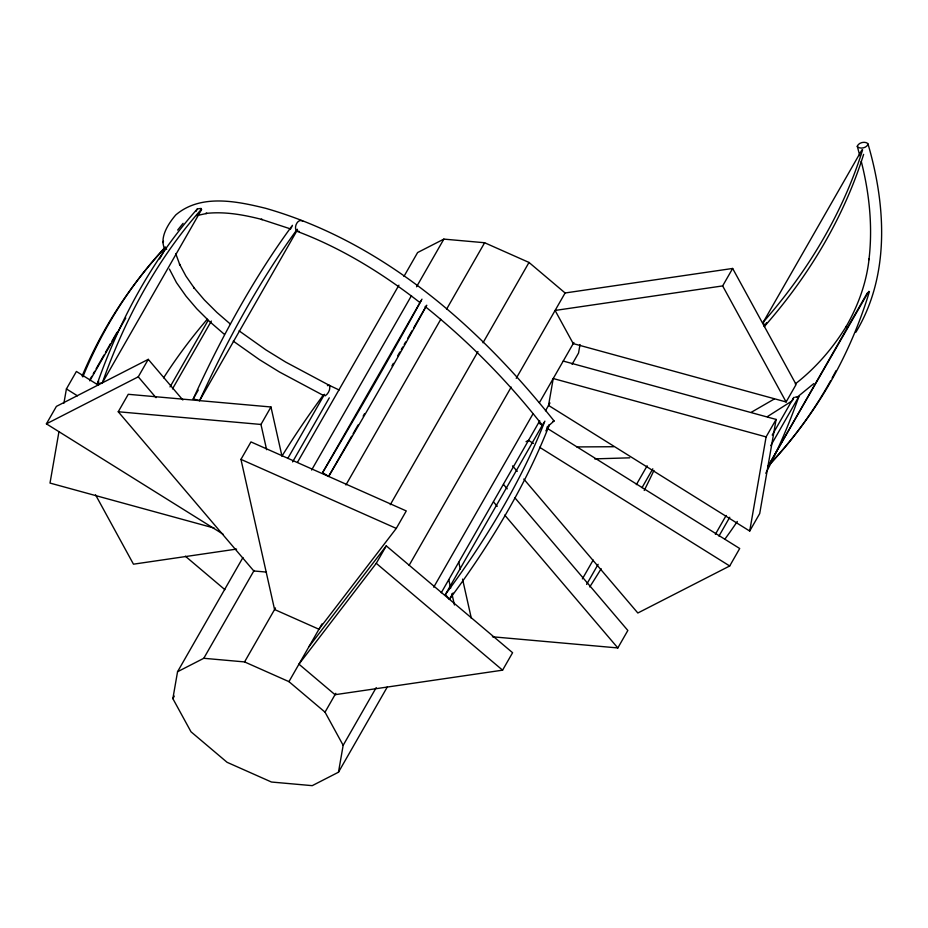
<?xml version="1.0" encoding="UTF-8"?>
<svg xmlns="http://www.w3.org/2000/svg" width="928" height="928" viewBox="0 0 928 928"><rect width="100%" height="100%" fill="white"/><g stroke="black" fill="none" stroke-linecap="round" stroke-linejoin="round"><path stroke-width="1.39" d="M546.94 427.205L554.086 420.976C479.219 326.83 383.31 241.941 265.501 208.266L264.387 208C235.863 201.016 200.332 193.94 175.775 214.936C168.664 223.254 159.628 236.779 164.233 247.857M58.951 431.717L50.008 483.07L214.194 528.078M63.916 403.193L66.41 388.925L76.409 371.455L98.484 385.248M387.359 686.871L338.476 772.212L312.237 785.656L271.463 782.026L227.082 762.306L190.994 731.786L172.863 698.633L177.55 671.733L242.95 557.519M338.476 772.212L343.163 745.323L376.223 687.59M580.023 344.543L578.55 353.034L572.077 364.333M766.099 436.891L553.227 378.531L548.541 405.432L749.708 531.048L766.099 436.891L776.11 419.433L563.226 361.073M776.11 419.433L759.707 513.578L749.708 531.048M859.804 155.811L857.298 146.23C858.644 142.494 864.826 141.091 867.854 143.515L868.063 144.176C885.962 205.378 890.114 275.767 855.813 332.305M868.063 144.176C866.729 147.912 860.546 149.315 857.518 146.879L857.298 146.23M162.922 242.591L163.502 241.257M845.86 327.062C857.982 306.054 866.508 282.912 869.095 258.703L868.956 259.689C872.865 226.78 869.408 193.291 861.23 161.286M223.033 534.145L46.4 423.852L56.399 406.394L148.26 359.356L182.851 399.991M89.633 380.086L91.791 376.327M93.241 373.81L94.679 371.293M96.118 368.787L104.029 354.96M105.467 352.443L110.502 343.65M111.94 341.144L116.986 332.34M89.796 380.84L125.779 318.014M159.604 258.947L166.077 247.637M201.643 209.473L102.335 382.87L97.312 383.612L98.751 381.095M195.901 211.468L197.339 208.951L201.109 208.406M266.464 572.089L253.808 570.964L118.25 411.754L128.261 394.296L270.964 406.986L281.961 456.1M46.4 423.852L138.26 376.826L148.26 359.356M170.033 386.918L208.174 320.322M172.48 388.902L211.34 321.053M297.482 229.75L199.613 400.641L193.233 398.889L198.267 390.096M290.383 229.251L291.821 226.745M240.955 459.383L250.966 441.914L406.278 510.934L396.279 528.403L318.954 629.242L274.572 609.522L240.955 459.383L396.279 528.403M266.626 449.709L260.965 424.456L270.964 406.986M287.808 458.397L324.51 394.319M292.587 461.924L329.289 397.834M297.575 462.132L398.924 285.174M403.958 276.393L417.612 252.544L443.862 239.111L484.636 242.742L529.006 262.45L565.106 292.981L732.656 268.459L796.108 384.494L786.109 401.963L573.226 343.604L555.095 310.451L722.645 285.917L732.656 268.459M172.863 698.633L174.302 696.116M177.55 671.733L203.789 658.288L254.11 570.442M311.611 470.032L411.51 295.591M416.544 286.798L443.862 239.111M426.752 305.242A599.94 36.331 -58 0 1 328.628 476.424L322.584 472.654L421.173 300.51M328.628 476.424L351.654 436.218M353.092 433.701L358.127 424.908M363.161 416.115L364.6 413.598M391.952 365.852L393.391 363.335M397.706 355.795L399.864 352.025M401.302 349.52L402.74 347.002M404.179 344.485L405.629 341.98M407.786 338.21L412.102 330.67M413.54 328.152L426.497 305.532M203.789 658.288L244.563 661.919L275.477 607.956M345.912 484.961L440.788 319.29M446.542 309.256L484.636 242.742M343.163 745.323L325.032 712.159L288.944 681.639L322.004 623.906M390.294 504.681L477.978 351.561M483.012 342.78L529.006 262.45M376.269 563.331L386.28 545.861L512.592 652.709L502.582 670.167L335.031 694.701L298.944 664.17L376.269 563.331L502.582 670.167M325.032 712.159L335.808 693.332M409.132 565.326L511.189 387.104M516.223 378.322L565.106 292.981M433.724 587.18L532.916 413.992M539.388 402.694L573.887 342.455M441.264 592.748L539.736 420.802M545.478 410.768L549.968 402.938M453.026 593.004L449.43 599.291L445.37 594.512L543.959 422.368M545.861 430.905L549.457 424.63A599.94 284.931 -40.4 0 1 449.43 599.291M582.39 578.886L593.178 560.036M636.353 484.648L647.152 465.798M586.612 584.408L598.131 564.305M642.025 487.652L652.813 468.802M863.62 154.373A599.94 457.168 -12.6 0 1 764.382 326.482L763.373 321.97L861.961 149.826M764.382 326.482L766.54 322.712M492.42 636.782L617.828 647.941L627.838 630.472L514.715 497.617M715.36 534.331L726.148 515.481M772.212 435.058L793.8 397.37A599.94 420.836 81.7 0 1 792.872 399.98M718.945 536.106L729.744 517.256M770.762 445.637L798.822 396.627L795.052 397.184M819.308 399.933A599.94 506.92 37.5 0 1 767.908 466.506L867.216 293.097M767.908 466.506L868.817 291.334M523.786 479.057L637.838 613.002L729.698 565.976L739.697 548.506L547.126 428.26M846.359 326.157C832.892 348.22 815.712 368.068 795.261 383.937M308.954 646.7L386.28 545.861M177.654 230.074L183.071 223.346M797.175 397.207L813.752 383.635M774.207 399.052L751.413 412.218M791.944 400.989L767.352 416.649M552.902 421.428L554.086 420.976M327.422 385.654L328.895 385.132L339.149 390.015M325.113 395.885C328.303 393.82 330.786 389.134 329.44 385.41L285.638 362.048L265.918 349.891L239.088 330.844M526.037 441.647L528.531 440.371L533.438 443.433M196.574 215.644L207.025 213.359L205.691 213.463C224.773 211.282 243.902 214.82 262.346 219.576L261.232 219.31L289.339 228.52M299.338 231.49L296.496 230.84M236.582 549.086L133.47 564.178L95.538 494.81M613.605 446.728L576.822 446.925M629.694 457.829L594.674 458.873M118.25 411.754L260.965 424.456M165.37 248.704L166.692 249.214M297.308 231.432C341.574 248.089 382.208 273.215 419.433 302.18M244.563 661.919L288.944 681.639M323.164 395.316L279.421 371.966L259.399 359.612L233.241 341.11M538.53 422.901L542.219 425.198M539.574 447.261L729.698 565.976M66.41 388.925L77.442 395.815M302.783 221.119C298.178 218.231 294.153 226.014 295.904 229.924M425.117 306.507C468.501 341.307 507.767 381.176 542.114 424.908M185.333 556.197L224.866 589.64M230.399 324.104L216.897 312.423L204.276 299.848L193.65 287.367L194.428 288.318L185.89 276.045L179.464 264.004L179.974 265.246L175.705 253.553M224.379 334.335L209.6 321.552L196.782 308.78L185.983 296.102L176.471 282.611L169.406 269.085M512.569 465.879L517.244 471.366M503.498 484.439L507.245 488.836M493.499 501.909L497.234 506.305M504.716 515.086L617.828 647.941M138.26 376.826L156.02 397.683M722.645 285.917L786.109 401.963M458.78 562.275L460.358 569.293M462.55 579.118L471.354 618.408M448.781 579.745L450.672 588.166M451.924 593.781L454.442 604.998M199.613 400.641A599.94 221.989 -74.7 0 1 297.25 229.239M82.824 376.919A599.94 506.92 37.5 0 1 165.358 246.952M282.135 455.834A599.94 284.931 -40.4 0 1 323.292 395.096M862.611 149.872A599.94 457.168 -12.6 0 1 763.373 321.97M836.082 370.632A599.94 506.92 37.5 0 1 832.103 378.09M830.746 380.55A599.94 506.92 37.5 0 1 820.05 398.738M869.432 291.554A599.94 506.92 37.5 0 1 770.228 463.478M798.822 396.627A599.94 420.836 81.7 0 1 765.774 473.268M737.296 521.455A599.94 420.836 81.7 0 1 724.78 539.284M653.95 470.45A599.94 221.989 -74.7 0 1 644.218 490.471M601.158 568.713A599.94 221.989 -74.7 0 1 589.721 586.937M163.595 377.858A599.94 457.168 -12.6 0 1 207.292 319.209M82.128 376.014A599.94 506.92 37.5 0 1 164.001 248.948M102.335 382.87A599.94 420.836 81.7 0 1 201.411 209.287M97.312 383.612A599.94 420.836 81.7 0 1 197.339 208.951M193.233 398.889A599.94 221.989 -74.7 0 1 292.459 225.307M421.985 299.152A599.94 36.331 -58 0 1 322.584 472.654M544.898 421.115A599.94 284.931 -40.4 0 1 445.37 594.512"/></g></svg>
